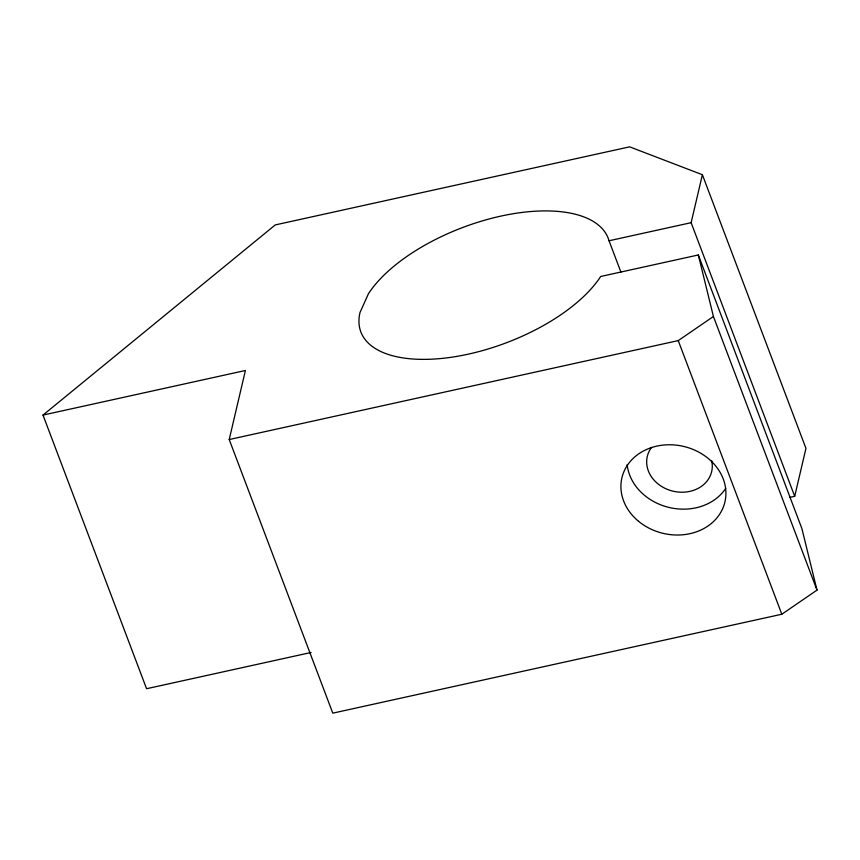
<?xml version="1.0" encoding="UTF-8"?>
<svg xmlns="http://www.w3.org/2000/svg" width="860" height="860" viewBox="0 0 860 860"><rect width="100%" height="100%" fill="white"/><g stroke="black" fill="none" stroke-linecap="round" stroke-linejoin="round"><path stroke-width="1.29" d="M43 415.09L275.254 224.922L629.638 146.845L702.383 174.73L691.128 222.686L609.041 240.768A132.257 61.619 -20.7 0 0 500.724 216.139A132.257 61.619 -20.7 0 0 368.413 293.787L359.985 312.578A132.257 61.619 -20.7 0 0 452.242 357.126A132.257 61.619 -20.7 0 0 600.667 276.49L698.32 254.969L801.896 528.599L817 590.121L781.815 614.233L332.788 713.155L229.212 439.535L245.401 370.499L43 415.09L146.576 688.72L311.116 652.471M789.501 497.456L794.704 496.306L805.96 448.361L702.383 174.73M229.212 439.535L678.239 340.603L713.424 316.502L698.32 254.969M691.128 222.686L794.704 496.306M713.424 316.502L817 590.121M678.239 340.603L781.815 614.233M609.041 240.768L620.92 272.147M711.704 460.788A33.067 27.918 13.2 0 1 673.584 491.307A33.067 27.918 13.2 0 1 651.525 447.469M725.732 488.319A52.901 44.666 13.2 0 1 668.919 507.421A52.901 44.666 13.2 0 1 627.176 464.594M638.55 521.289A52.901 44.666 13.2 0 0 724.84 502.272A52.901 44.666 13.2 0 0 656.836 446.114A52.901 44.666 13.2 0 0 638.55 521.289"/></g></svg>
